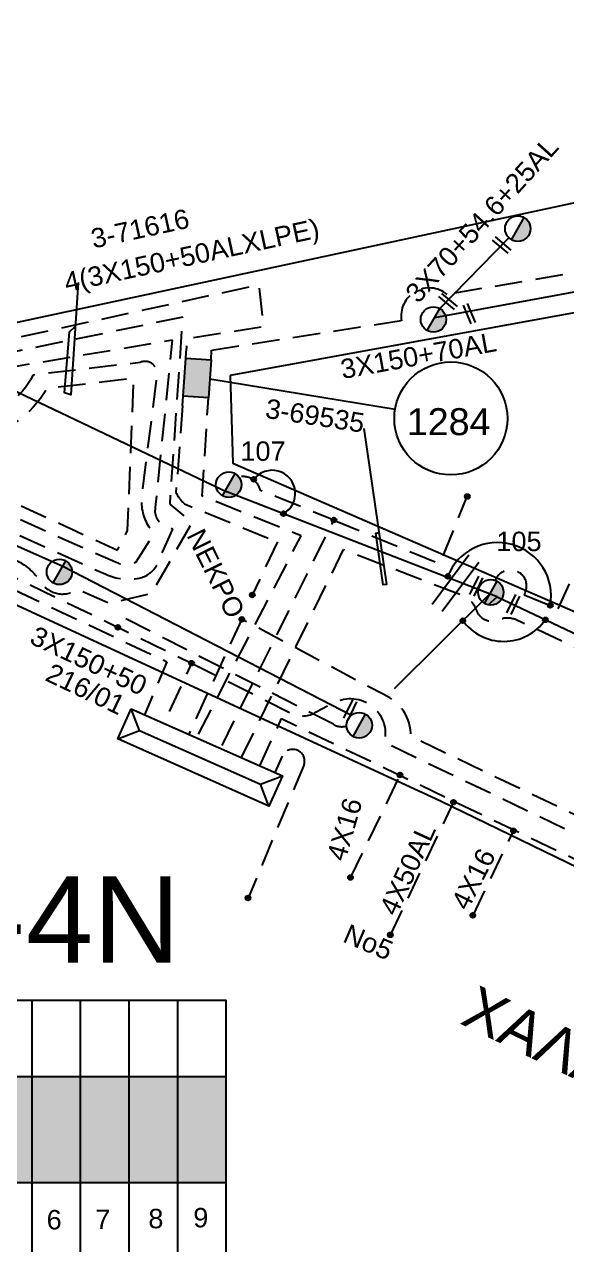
# Model space of a CAD drawing. Header units: millimetres. Extents: x 938 to 3112, y 793 to 1825.
# Drawn here: x 2428.6 to 2478.8, y 1307 to 1420.1 of the extents above; entities that cross this region are included whole.
import ezdxf
from ezdxf.enums import TextEntityAlignment as Align

# ---------------------------------------------------------------- set-up
doc = ezdxf.new("R2010")
doc.units = ezdxf.units.MM
doc.linetypes.add('DASHED', pattern=[19.05, 12.7, -6.35])
for name, color, linetype in [('Link Box 4 Διευθύνσεων', 7, 'Continuous'), ('Ασφαλειοκιβώτια Χ.Τ 9 αναχωρήσεων', 7, 'Continuous'), ('Γέφυρες Εναερίου Δικτύου', 7, 'Continuous'), ('Εναέρια παροχή ΧΤ 4x16', 7, 'SYN_LINE'), ('Επιγραφές - Σχήματα', 7, 'Continuous'), ('Καλώδια ΧΤ   3x150+50AL', 7, 'DASHED'), ('Καλώδια ΧΤ   3x150+50ALXLPE', 7, 'DASHED'), ('Καλώδια ΧΤ   3x150+70AL', 7, 'DASHED'), ('Καλώδια ΧΤ   4x50AL', 7, 'DASHED'), ('Μηχανική τομή', 7, 'Continuous'), ('Στύλος ΦΜ', 7, 'Continuous'), ('Στύλος ΦΜ @ 1', 7, 'Continuous'), ('Συνδέσεις', 7, 'Continuous'), ('Συνεστραμμένα ΧΤ   3x70+54.6+25AL', 7, 'SYN_LINE'), ('Τομή', 7, 'Continuous'), ('Υποσταθμός πόλεως', 7, 'Continuous'), ('Υπόβαθρο ΔΕΗ', 7, 'Continuous')]:
    doc.layers.add(name, color=color, linetype=linetype)
doc.styles.get("Standard").update_dxf_attribs({"font": 'arial.ttf'})
doc.linetypes.add('SYN_LINE', pattern='A,0.5,-0.0001,["/\\/\\/\\/",Standard,S=0.1,R=0,X=0,Y=-0.05],-0.25', length=0.7501)

# ---------------------------------------------------------------- blocks, each defined once
blk = doc.blocks.new('ΑΣΦΑΛΕΙΟΚΙΒΩΤΙΟ ΥΠΟΣΤΑΘΜΟΥ 9 ΑΝΑΧΩΡΗΣΕΩΝ')
at = {"layer": 'Ασφαλειοκιβώτια Χ.Τ 9 αναχωρήσεων', "ltscale": 40}
for p, q in [((-23.8, 40.36), (24.02, 40.36)), ((-9.72, 40.36), (-9.72, -40.64)), ((9.94, 40.36), (9.94, -40.64)), ((-23.8, 31.36), (24.02, 31.36)), ((-23.8, 22.36), (24.02, 22.36)), ((-23.8, 13.36), (24.02, 13.36)), ((-23.8, 4.36), (24.02, 4.36)), ((-23.8, -4.64), (24.02, -4.64)), ((-23.8, -13.64), (24.02, -13.64)), ((-23.8, -22.64), (24.02, -22.64)), ((-23.8, -31.64), (24.02, -31.64))]:
    blk.add_line(p, q, dxfattribs=at)
at = {"layer": 'Ασφαλειοκιβώτια Χ.Τ 9 αναχωρήσεων'}
blk.add_lwpolyline([(-23.8, -40.64), (24.02, -40.64), (24.02, 40.36), (-23.8, 40.36)], close=True, dxfattribs=at)
for s, p in [('1', (-18.22, 37.06)), ('2', (-18.02, 28.07)), ('3', (-18.09, 19.73)), ('4', (-17.94, 9.66)), ('5', (-18.55, 0.71)), ('6', (-18.4, -7.35)), ('7', (-18.34, -16.37)), ('8', (-18.19, -26.2)), ('9', (-18.02, -34.53))]:
    blk.add_text(s, height=3.6, rotation=270, dxfattribs=at).set_placement(p)
at = {"layer": 'Ασφαλειοκιβώτια Χ.Τ 9 αναχωρήσεων', "ltscale": 40}
for tag, height, p in [('ΟΝΟΜΑ', 5, (-0.16, 44.31)), ('ΚΕΙΜΕΝΟ 1', 2, (17.06, 35.59)), ('ΚΕΙΜΕΝΟ 2', 2, (17.06, 26.88)), ('ΚΕΙΜΕΝΟ 3', 2, (17.06, 17.69)), ('ΚΕΙΜΕΝΟ 4', 2, (17.06, 8.71)), ('ΚΕΙΜΕΝΟ 5', 2, (17.06, -0.13)), ('ΚΕΙΜΕΝΟ 6', 2, (17.06, -9.05)), ('ΚΕΙΜΕΝΟ 7', 2, (17.06, -18.13)), ('ΚΕΙΜΕΝΟ 8', 2, (17.06, -26.85)), ('ΚΕΙΜΕΝΟ 9', 2, (17.06, -35.99)), ('ΣΧ', 2, (-0.1, -42.64))]:
    blk.add_attdef(tag, text='', height=height, dxfattribs=at).set_placement(p, align=Align.MIDDLE_CENTER)
blk = doc.blocks.new('LINK BOX 4 ΑΝΑΧΩΡΗΣΕΩΝ')
at = {"layer": 'Link Box 4 Διευθύνσεων', "ltscale": 40}
blk.add_hatch(color=256, dxfattribs=at).paths.add_polyline_path([(-3.54, 0), (-3.54, -4.67), (3.54, -4.67), (3.54, 0)])
for p, q in [((-3.54, 0), (-5.33, 0)), ((5.33, 0), (3.54, 0)), ((-3.54, -4.67), (-5.33, -4.67)), ((5.33, -4.67), (3.54, -4.67))]:
    blk.add_line(p, q, dxfattribs=at)
blk.add_lwpolyline([(-3.54, -4.67), (-3.54, 0), (3.54, 0), (3.54, -4.67)], close=True, dxfattribs=at)
blk = doc.blocks.new('ΥΠΑΡΧΩΝ ΤΣΙΜΕΝΤΕΝΙΟΣ ΣΤΥΛΟΣ')
at = {"layer": 'Στύλος ΦΜ'}
blk.add_hatch(color=256, dxfattribs=at).paths.add_polyline_path([(-1.29, -2.28, 0.574793), (2.62, 0, 0.268822), (1.3, 2.27)])
blk.add_line((-1.29, -2.28), (1.3, 2.27), dxfattribs=at)
blk.add_circle((0, 0), 2.62, dxfattribs=at)
at = {"layer": 'Στύλος ΦΜ', "flags": 4}
for tag, p in [('ΑΡΙΘΜΟΣ', (-4.68, 8.05)), ('ΤΥΠΟΣ', (-4.91, 3.03))]:
    blk.add_attdef(tag, p, '', height=4, dxfattribs=at)
blk = doc.blocks.new('ΤΟΜΗ')
at = {"layer": 'Τομή', "ltscale": 40}
for p, q in [((-5.68, 0), (5.68, 0)), ((5.68, -2.33), (-5.68, -2.33))]:
    blk.add_line(p, q, dxfattribs=at)
blk = doc.blocks.new('ΜΗΧΑΝΙΚΗ ΤΟΜΗ')
at = {"layer": 'Μηχανική τομή', "ltscale": 40}
for p, q in [((-1.89, 0.78), (1.89, 0.78)), ((1.89, 0), (-1.89, 0))]:
    blk.add_line(p, q, dxfattribs=at)
blk = doc.blocks.new('_ΣΥΝΔΕΣΗ')
at = {"layer": 'Συνδέσεις', "linetype": 'SYN_LINE', "ltscale": 40}
blk.add_hatch(color=256, dxfattribs=at).paths.add_polyline_path([(0.5, -0.01, 1), (-0.5, -0.01, 1)])
at = {"layer": 'Συνδέσεις'}
blk.add_circle((0, -0.01), 0.5, dxfattribs=at)

msp = doc.modelspace()

# ---------------------------------------------------------------- hatches: boundary and pattern name
at = {"layer": 'Ασφαλειοκιβώτια Χ.Τ 9 αναχωρήσεων'}
for color, points in [(30, [(2424.75, 1322.59), (2424.75, 1312.76), (2429.25, 1312.76), (2429.25, 1322.59)]), (2, [(2429.25, 1322.59), (2429.25, 1312.76), (2433.75, 1312.76), (2433.75, 1322.59)]), (151, [(2433.75, 1322.59), (2433.75, 1312.76), (2438.25, 1312.76), (2438.25, 1322.59)]), (6, [(2438.25, 1322.59), (2438.25, 1312.76), (2442.75, 1312.76), (2442.75, 1322.59)]), (85, [(2442.75, 1322.59), (2442.75, 1312.76), (2447.25, 1312.76), (2447.25, 1322.59)])]:
    msp.add_hatch(color=color, dxfattribs=at).paths.add_polyline_path(points)

# ---------------------------------------------------------------- linework, layer by layer
at = {"layer": 'Γέφυρες Εναερίου Δικτύου', "color": 85, "linetype": 'DASHED', "ltscale": 0.2}
msp.add_line((2452, 1372.16), (2449.67, 1367.24), dxfattribs=at)
at = {"layer": 'Γέφυρες Εναερίου Δικτύου', "color": 1, "linetype": 'DASHED', "ltscale": 0.2}
msp.add_line((2474.87, 1367.27), (2478.02, 1365.97), dxfattribs=at)
at = {"layer": 'Γέφυρες Εναερίου Δικτύου', "color": 2, "linetype": 'DASHED', "ltscale": 0.2, "flags": 128}
for points in [[(2515.99, 1403.26), (2467.74, 1395.11)], [(2445.91, 1389.95), (2463.5, 1392.68)]]:
    msp.add_lwpolyline(points, dxfattribs=at)
at = {"layer": 'Γέφυρες Εναερίου Δικτύου', "color": 85, "linetype": 'DASHED', "ltscale": 0.2, "flags": 128}
msp.add_lwpolyline([(2443.22, 1384.79), (2442.6, 1376.74, 0.095053), (2443.38, 1375.69), (2452, 1372.16)], format="xyb", dxfattribs=at)
at = {"layer": 'Γέφυρες Εναερίου Δικτύου', "color": 151, "linetype": 'DASHED', "ltscale": 0.2, "flags": 128}
msp.add_lwpolyline([(2444.69, 1354.35), (2454.2, 1372.73), (2445.03, 1376.41), (2445.55, 1384.63)], dxfattribs=at)
at = {"layer": 'Γέφυρες Εναερίου Δικτύου', "color": 1, "linetype": 'DASHED', "ltscale": 0.2, "flags": 128}
for points in [[(2478.02, 1365.97), (2485.06, 1381.48)], [(2457.24, 1374.18), (2467.07, 1370.13), (2469.6, 1376.38)]]:
    msp.add_lwpolyline(points, dxfattribs=at)
msp.add_lwpolyline([(2446.87, 1353.3), (2457.24, 1374.18), (2450.44, 1376.94, 0.437175), (2448.23, 1378.13, 2.019897)], format="xyb", dxfattribs=at)
at = {"layer": 'Γέφυρες Εναερίου Δικτύου', "color": 1, "linetype": 'SYN_LINE', "ltscale": 15, "flags": 128}
msp.add_lwpolyline([(2472.38, 1367.07), (2447.32, 1376.8)], dxfattribs=at)
at = {"layer": 'Γέφυρες Εναερίου Δικτύου', "color": 2, "linetype": 'DASHED', "ltscale": 0.2, "flags": 128}
msp.add_lwpolyline([(2448.67, 1352.16), (2458.14, 1371.45), (2469.13, 1367.22, -0.222687), (2470.41, 1365.88, 0.453087), (2472.61, 1364.97, -0.212184), (2473.95, 1365.02)], format="xyb", dxfattribs=at)
at = {"layer": 'Γέφυρες Εναερίου Δικτύου', "color": 85, "linetype": 'DASHED', "ltscale": 0.2, "flags": 128}
msp.add_lwpolyline([(2448.7, 1364.99), (2443.78, 1354.33)], dxfattribs=at)
at = {"layer": 'Γέφυρες Εναερίου Δικτύου', "color": 173, "linetype": 'DASHED', "ltscale": 0.2, "flags": 128}
for points in [[(2451.78, 1350.78), (2452.47, 1352.31)], [(2454.47, 1351.53), (2449.28, 1339.13)]]:
    msp.add_lwpolyline(points, dxfattribs=at)
at = {"layer": 'Γέφυρες Εναερίου Δικτύου', "color": 2, "linetype": 'DASHED', "ltscale": 0.2}
msp.add_arc((2466.07, 1393.11), 2.6, 50.0898, 189.6624, dxfattribs=at)
at = {"layer": 'Γέφυρες Εναερίου Δικτύου', "color": 1, "linetype": 'DASHED', "ltscale": 0.2}
msp.add_arc((2473.6, 1368.07), 1.5, 327.739, 159.6317, dxfattribs=at)
at = {"layer": 'Γέφυρες Εναερίου Δικτύου', "color": 173, "linetype": 'DASHED', "ltscale": 0.2}
msp.add_arc((2453.44, 1351.85), 1.08, 343.1153, 154.4717, dxfattribs=at)
at = {"layer": 'Εναέρια παροχή ΧΤ 4x16', "color": 30, "linetype": 'DASHED', "ltscale": 0.2, "flags": 128}
for points in [[(2458.79, 1341.02), (2463.41, 1350.61)], [(2470.13, 1337.51), (2473.88, 1345.35)]]:
    msp.add_lwpolyline(points, dxfattribs=at)
at = {"layer": 'Επιγραφές - Σχήματα', "linetype": 'Continuous', "ltscale": 0.2}
msp.add_line((2445.73, 1387.29), (2462.92, 1384.46), dxfattribs=at)
for points in [[(2433.55, 1396.21), (2432.85, 1385.8), (2432.26, 1385.98), (2432.74, 1391.65), (2433.22, 1392.1)], [(2460.02, 1382.67), (2462.12, 1368.2), (2461.8, 1368.18), (2461.11, 1372.97), (2461.42, 1373.02)]]:
    msp.add_lwpolyline(points, dxfattribs=at)
msp.add_circle((2468.08, 1383.61), 5.24, dxfattribs=at)
for centre, radius, start, end in [((2451.51, 1376.65), 2.15, 299.201, 142.2675), ((2472.4, 1367.14), 4.97, 349.8792, 158.4557), ((2472.98, 1367.67), 4.73, 215.9838, 324.6884)]:
    msp.add_arc(centre, radius, start, end, dxfattribs=at)
at = {"layer": 'Καλώδια ΧΤ   3x150+50AL', "color": 6, "linetype": 'DASHED', "ltscale": 0.2, "flags": 128}
msp.add_lwpolyline([(2368.82, 1332.8), (2379.78, 1327.15), (2403.63, 1369.85, 0.926502), (2406.16, 1374.8), (2408.72, 1378.99), (2427.64, 1370.53, -0.145896), (2430.08, 1368.42, 0.428194), (2433.45, 1367.77), (2436.49, 1366.47), (2440.37, 1367.41), (2444.09, 1373.97), (2442.05, 1375.65), (2443.24, 1393), (2426.29, 1389.51, -0.933774), (2420.1, 1388.78), (2419.15, 1391.11), (2399.11, 1400.4, 1.552429), (2399.31, 1402.12), (2396.89, 1401.82)], format="xyb", dxfattribs=at)
msp.add_lwpolyline([(2375.7, 1391.58), (2407.6, 1377.16), (2441.77, 1361.05), (2439.69, 1356.14)], dxfattribs=at)
at = {"layer": 'Καλώδια ΧΤ   3x150+50AL', "color": 133, "linetype": 'DASHED', "ltscale": 0.2, "flags": 128}
msp.add_lwpolyline([(2370.45, 1335.55), (2379.13, 1331.03), (2387.5, 1345.51, 0.36131), (2390.16, 1350.33), (2392.9, 1357.34), (2394.39, 1358.25), (2407.68, 1382.01), (2436.1, 1369.16, 0.156138), (2439.19, 1368.81, 0.227791), (2440.84, 1370.04), (2442.3, 1373.34), (2441.7, 1373.56, -0.373852), (2440.72, 1375.36), (2442.27, 1390.86), (2427.64, 1388.4, -0.661635), (2418.26, 1386.73), (2412.84, 1389.36)], format="xyb", dxfattribs=at)
at = {"layer": 'Καλώδια ΧΤ   3x150+50AL', "color": 151, "linetype": 'DASHED', "ltscale": 0.2, "flags": 128}
msp.add_lwpolyline([(2371.13, 1336.71), (2378.37, 1332.78), (2386.32, 1346.08, 0.453397), (2388.63, 1351.55), (2391.6, 1358.15), (2393.68, 1359.19), (2402.29, 1375.3), (2406.62, 1383.82), (2437.21, 1370.21, 0.24533), (2438.9, 1370.31), (2440.28, 1372.47, 0.37332), (2440.12, 1373.53, -0.156439), (2439.43, 1376.32), (2440.86, 1387.63, 0.588612), (2439.27, 1388.79), (2429.35, 1387.63, -0.514884), (2417.37, 1385.78)], format="xyb", dxfattribs=at)
at = {"layer": 'Καλώδια ΧΤ   3x150+50AL', "color": 27, "linetype": 'DASHED', "ltscale": 0.2, "flags": 128}
for points in [[(2401.65, 1381.49), (2444.05, 1360.93), (2441.48, 1355.35)], [(2457.19, 1355.25), (2437.9, 1365.05), (2437.11, 1364.12)]]:
    msp.add_lwpolyline(points, dxfattribs=at)
at = {"layer": 'Καλώδια ΧΤ   3x150+50AL', "color": 85, "linetype": 'DASHED', "ltscale": 0.2, "flags": 128}
msp.add_lwpolyline([(2535.3, 1320.87, 0.859954), (2532.27, 1321.64), (2464.36, 1354.13, 0.310901), (2461.86, 1358), (2448.65, 1365.01)], format="xyb", dxfattribs=at)
at = {"layer": 'Καλώδια ΧΤ   3x150+50AL', "color": 2, "linetype": 'DASHED', "ltscale": 0.2, "flags": 128}
msp.add_lwpolyline([(2523.21, 1344.28), (2522.63, 1343.75, -0.357395), (2520.11, 1343.62), (2473.95, 1365.02)], format="xyb", dxfattribs=at)
at = {"layer": 'Καλώδια ΧΤ   3x150+50AL', "color": 27, "linetype": 'DASHED', "ltscale": 0.2, "flags": 128}
msp.add_lwpolyline([(2444.05, 1360.93), (2453.34, 1356.25, 0.274035), (2455.59, 1356.41), (2457.28, 1357.28, -0.648484), (2461.9, 1353.6), (2529.55, 1321.17, -0.594299), (2530.19, 1308.71), (2518.32, 1304.63, -1.027411), (2516.57, 1302.89, -1.471312)], format="xyb", dxfattribs=at)
at = {"layer": 'Καλώδια ΧΤ   3x150+50AL', "color": 27, "linetype": 'DASHED', "ltscale": 0.2}
msp.add_arc((2457.95, 1356.46), 1.43, 237.7718, 288.6332, dxfattribs=at)
at = {"layer": 'Καλώδια ΧΤ   3x150+50ALXLPE', "color": 2, "linetype": 'DASHED', "ltscale": 0.2, "flags": 128}
msp.add_lwpolyline([(2413.9, 1391.44), (2418.34, 1389.02), (2450.29, 1396.01), (2450.71, 1392.09), (2443.61, 1390.99), (2443.58, 1390.1)], dxfattribs=at)
at = {"layer": 'Καλώδια ΧΤ   3x150+50ALXLPE', "color": 30, "linetype": 'DASHED', "ltscale": 0.2, "flags": 128}
msp.add_lwpolyline([(2403.29, 1380.4), (2405.93, 1385.72), (2437.18, 1371.41), (2438.12, 1373.21), (2438.69, 1387.32), (2430.63, 1386.38, -0.512885), (2416.07, 1384.73)], format="xyb", dxfattribs=at)
at = {"layer": 'Καλώδια ΧΤ   3x150+70AL', "color": 6, "linetype": 'SYN_LINE', "ltscale": 15}
msp.add_line((2423.32, 1388.24), (2447.32, 1376.8), dxfattribs=at)
at = {"layer": 'Καλώδια ΧΤ   3x150+70AL', "color": 30, "linetype": 'DASHED', "ltscale": 0.2, "flags": 128}
msp.add_lwpolyline([(2450.37, 1351.41), (2452.39, 1355.78), (2529.07, 1319.03, -0.630956), (2529.07, 1310.14), (2497.74, 1299.36), (2492.61, 1297.94)], format="xyb", dxfattribs=at)
at = {"layer": 'Καλώδια ΧΤ   4x50AL', "color": 30, "linetype": 'DASHED', "ltscale": 0.2, "flags": 128}
msp.add_lwpolyline([(2462.48, 1335.7), (2468.33, 1348)], dxfattribs=at)
at = {"layer": 'Συνεστραμμένα ΧΤ   3x70+54.6+25AL', "color": 2, "linetype": 'SYN_LINE', "ltscale": 10}
msp.add_line((2467.05, 1393.8), (2473.45, 1400.37), dxfattribs=at)
at = {"layer": 'Συνεστραμμένα ΧΤ   3x70+54.6+25AL', "color": 2, "linetype": 'SYN_LINE', "ltscale": 20, "flags": 128}
for points in [[(2466.6, 1392.96), (2494.12, 1398.04)], [(2402.79, 1382.92), (2432.11, 1369.91), (2458.88, 1356.1)]]:
    msp.add_lwpolyline(points, dxfattribs=at)
at = {"layer": 'Συνεστραμμένα ΧΤ   3x70+54.6+25AL', "color": 6, "linetype": 'SYN_LINE', "ltscale": 15, "flags": 128}
msp.add_lwpolyline([(2462.85, 1358.58), (2471.69, 1367.34)], dxfattribs=at)
at = {"layer": 'Συνεστραμμένα ΧΤ   3x70+54.6+25AL', "color": 6, "linetype": 'SYN_LINE', "ltscale": 20, "flags": 128}
msp.add_lwpolyline([(2471.53, 1366.34), (2472.38, 1367.07), (2495.95, 1355.91)], dxfattribs=at)
at = {"layer": 'Υποσταθμός πόλεως', "linetype": 'Continuous', "ltscale": 40}
msp.add_lwpolyline([(2438.44, 1356.7), (2452.46, 1350.48), (2451.22, 1347.67), (2437.2, 1353.89)], close=True, dxfattribs=at)
for points in [[(2439.22, 1354.67), (2438.44, 1356.7)], [(2437.2, 1353.89), (2439.22, 1354.67)], [(2439.22, 1354.67), (2450.44, 1349.7)], [(2450.44, 1349.7), (2452.46, 1350.48)], [(2451.22, 1347.67), (2450.44, 1349.7)]]:
    msp.add_lwpolyline(points, dxfattribs=at)
at = {"layer": 'Υπόβαθρο ΔΕΗ', "flags": 128}
for points in [[(2346.48, 1459.94), (2328.97, 1435.01), (2376.24, 1412.09), (2421.56, 1391.17), (2497.45, 1407.45), (2565.19, 1420.67), (2614.84, 1431.63), (2596.06, 1510.54), (2585.95, 1517.87), (2487.3, 1493.93), (2401.78, 1473.45), (2346.48, 1459.94)], [(2346.48, 1459.94), (2328.97, 1435.01), (2376.24, 1412.09), (2421.56, 1391.17), (2497.45, 1407.45), (2565.19, 1420.67), (2614.84, 1431.63), (2596.06, 1510.54), (2585.95, 1517.87), (2487.3, 1493.93), (2401.78, 1473.45), (2346.48, 1459.94)], [(2447.63, 1387.6), (2447.87, 1379.47), (2552.94, 1333.81), (2596.72, 1314.83), (2670.32, 1320.44), (2671.21, 1321.41), (2627.99, 1401.32), (2617.71, 1419.87), (2556.63, 1407.41), (2565.02, 1357.07)], [(2447.63, 1387.6), (2447.87, 1379.47), (2552.94, 1333.81), (2596.72, 1314.83), (2670.32, 1320.44), (2671.21, 1321.41), (2627.99, 1401.32), (2617.71, 1419.87), (2556.63, 1407.41), (2565.02, 1357.07)], [(2554.5, 1359.35), (2547.33, 1405.77), (2447.63, 1387.6)], [(2554.5, 1359.35), (2547.33, 1405.77), (2447.63, 1387.6)]]:
    msp.add_lwpolyline(points, dxfattribs=at)
msp.add_lwpolyline([(2408.4, 1375.26), (2358.35, 1288.62), (2337.74, 1253.81, 0.748999), (2343.03, 1248.4), (2386.04, 1263.52), (2442.07, 1281.76), (2528.35, 1311.07, 0.599426), (2529.97, 1317.6), (2467.11, 1348.13), (2408.4, 1375.26)], format="xyb", dxfattribs=at)
msp.add_lwpolyline([(2408.4, 1375.26), (2358.35, 1288.62), (2337.74, 1253.81, 0.748999), (2343.03, 1248.4), (2386.04, 1263.52), (2442.07, 1281.76), (2528.35, 1311.07, 0.599426), (2529.97, 1317.6), (2467.11, 1348.13), (2408.4, 1375.26)], format="xyb", dxfattribs=at)

# ---------------------------------------------------------------- block references
at = {"layer": 'Link Box 4 Διευθύνσεων', "xscale": 0.4999999999999838, "yscale": 0.4999999999999838, "zscale": 0.4999999999999838, "rotation": 266.1424371914992}
msp.add_blockref('LINK BOX 4 ΑΝΑΧΩΡΗΣΕΩΝ', (2445.73, 1387.29), dxfattribs=at)
at = {"layer": 'Ασφαλειοκιβώτια Χ.Τ 9 αναχωρήσεων', "xscale": 0.5, "yscale": 0.5, "zscale": 0.5, "rotation": 90}
msp.add_blockref('ΑΣΦΑΛΕΙΟΚΙΒΩΤΙΟ ΥΠΟΣΤΑΘΜΟΥ 9 ΑΝΑΧΩΡΗΣΕΩΝ', (2426.94, 1317.62), dxfattribs=at).add_auto_attribs({'ΟΝΟΜΑ': 'ΦΤ-4Ν'})
at = {"layer": 'Μηχανική τομή'}
for p, xscale, yscale, zscale, rotation in [((2472.66, 1399.53), 0.4999999999999223, 0.4999999999999223, 0.4999999999999223, 320.2395116928693), ((2467.68, 1394.3), 0.4999999999999223, 0.4999999999999223, 0.4999999999999223, 320.2395116928693), ((2469.6, 1393.24), 0.4999999999999363, 0.4999999999999363, 0.4999999999999363, 292.6688513782942), ((2470.26, 1368.15), 0.4999999999999907, 0.4999999999999907, 0.4999999999999907, 244.3166677758635), ((2473.68, 1366.44), 0.4999999999999907, 0.4999999999999907, 0.4999999999999907, 244.3166677758635), ((2458.58, 1356.66), 0.4999999999999907, 0.4999999999999907, 0.4999999999999907, 244.3166677758635)]:
    msp.add_blockref('ΜΗΧΑΝΙΚΗ ΤΟΜΗ', p, dxfattribs=dict(at, xscale=xscale, yscale=yscale, zscale=zscale, rotation=rotation))
at = {"layer": 'Στύλος ΦΜ @ 1', "ltscale": 40, "xscale": 0.4499999999998181, "yscale": 0.4499999999998181, "zscale": 0.4499999999998181}
for p in [(2474.28, 1401.21), (2474.28, 1401.21), (2466.46, 1392.78), (2466.46, 1392.78), (2431.8, 1369.38), (2431.8, 1369.38), (2459.59, 1355.16), (2459.59, 1355.16)]:
    msp.add_blockref('ΥΠΑΡΧΩΝ ΤΣΙΜΕΝΤΕΝΙΟΣ ΣΤΥΛΟΣ', p, dxfattribs=at)
at = {"layer": 'Στύλος ΦΜ @ 1', "ltscale": 40}
ref = msp.add_blockref('ΥΠΑΡΧΩΝ ΤΣΙΜΕΝΤΕΝΙΟΣ ΣΤΥΛΟΣ', (2447.49, 1377.47), dxfattribs=dict(at, xscale=0.4499999999998181, yscale=0.4499999999998181, zscale=0.4499999999998181))
ref.add_attrib('ΤΥΠΟΣ', '107', (2448.57, 1379.68), dxfattribs={"layer": 'Στύλος ΦΜ', "height": 1.8, "flags": 4})
ref = msp.add_blockref('ΥΠΑΡΧΩΝ ΤΣΙΜΕΝΤΕΝΙΟΣ ΣΤΥΛΟΣ', (2447.49, 1377.47), dxfattribs=dict(at, xscale=0.4499999999998181, yscale=0.4499999999998181, zscale=0.4499999999998181))
ref.add_attrib('ΤΥΠΟΣ', '107', (2448.57, 1379.68), dxfattribs={"layer": 'Στύλος ΦΜ', "height": 1.8, "flags": 4})
ref = msp.add_blockref('ΥΠΑΡΧΩΝ ΤΣΙΜΕΝΤΕΝΙΟΣ ΣΤΥΛΟΣ', (2471.78, 1367.49), dxfattribs=dict(at, xscale=0.4499999999998181, yscale=0.4499999999998181, zscale=0.4499999999998181))
ref.add_attrib('ΤΥΠΟΣ', '105', (2472.29, 1371.31), dxfattribs={"layer": 'Στύλος ΦΜ', "height": 1.8, "flags": 4})
ref = msp.add_blockref('ΥΠΑΡΧΩΝ ΤΣΙΜΕΝΤΕΝΙΟΣ ΣΤΥΛΟΣ', (2471.78, 1367.49), dxfattribs=dict(at, xscale=0.4499999999998181, yscale=0.4499999999998181, zscale=0.4499999999998181))
ref.add_attrib('ΤΥΠΟΣ', '105', (2472.29, 1371.31), dxfattribs={"layer": 'Στύλος ΦΜ', "height": 1.8, "flags": 4})
at = {"layer": 'Συνδέσεις', "xscale": 0.4500000000000455, "yscale": 0.4500000000000455, "zscale": 0.4500000000000455}
for p in [(2449.81, 1377.97), (2469.6, 1376.38), (2452.56, 1374.78), (2457.24, 1374.19), (2467.79, 1368.97), (2449.67, 1367.25), (2477.29, 1366.28), (2437.21, 1364.25), (2448.7, 1364.99), (2469.19, 1364.86), (2476.84, 1364.94), (2444.05, 1360.93), (2463.36, 1350.55), (2468.32, 1348.03), (2473.88, 1345.38), (2458.78, 1341.05), (2449.28, 1339.15), (2470.12, 1337.54), (2462.47, 1335.73)]:
    msp.add_blockref('_ΣΥΝΔΕΣΗ', p, dxfattribs=at)
at = {"layer": 'Τομή', "xscale": 0.4999999999999575, "yscale": 0.4999999999999575, "zscale": 0.4999999999999575, "rotation": 53.38555807962967}
msp.add_blockref('ΤΟΜΗ', (2468.04, 1368.68), dxfattribs=at)
msp.add_blockref('ΤΟΜΗ', (2468.04, 1368.68), dxfattribs=at)

# ---------------------------------------------------------------- texts
at = {"layer": 'Εναέρια παροχή ΧΤ 4x16', "ltscale": 20}
for rotation, p in [(73.8579, (2458.22, 1345.52)), (63.1671, (2470.16, 1340.91))]:
    msp.add_text('4X16', height=1.8, rotation=rotation, dxfattribs=at).set_placement(p, align=Align.MIDDLE)
at = {"layer": 'Επιγραφές - Σχήματα', "linetype": 'DASHED', "ltscale": 0.2, "attachment_point": 1}
for s, insert, char_height, width, rotation in [('3-71616', (2434.57, 1401.12), 1.8, 10.8079, 12.2649), ('3-69535', (2451.07, 1385.46), 1.8, 10.8079, 351.2621), ('ΝΕΚΡΟ', (2445.15, 1373.58), 1.8, 10.8079, 296.4222), ('216/01', (2431.14, 1360.99), 1.8, 10.8079, 334.566), ('Νο5', (2458.66, 1336.79), 1.8, 10.8079, 336.9399), ('ΧΑΛΑΝΔΡΙΟΥ', (2470.54, 1331.15), 4, 48.5909, 334.2082)]:
    msp.add_mtext(s, dxfattribs=dict(at, insert=insert, char_height=char_height, width=width, rotation=rotation))
at = {"layer": 'Επιγραφές - Σχήματα', "linetype": 'Continuous', "ltscale": 0.2, "insert": (2463.99, 1384.56), "char_height": 2.5, "width": 7.8613, "attachment_point": 1}
msp.add_mtext('1284', dxfattribs=at)
at = {"layer": 'Επιγραφές - Σχήματα', "linetype": 'DASHED', "ltscale": 0.2, "insert": (2409.24, 1341.16), "char_height": 8, "width": 24.9768, "attachment_point": 1}
msp.add_mtext('ΦΤ-4Ν', dxfattribs=at)
at = {"layer": 'Καλώδια ΧΤ   3x150+50AL', "ltscale": 0.2}
msp.add_text('3X150+50', height=1.8, rotation=334.6341, dxfattribs=at).set_placement((2434.52, 1361.15), align=Align.MIDDLE)
at = {"layer": 'Καλώδια ΧΤ   3x150+50ALXLPE', "ltscale": 0.2}
msp.add_text('4(3X150+50ALXLPE)', height=1.8, rotation=12.1892, dxfattribs=at).set_placement((2444.1, 1398.52), align=Align.MIDDLE)
at = {"layer": 'Καλώδια ΧΤ   3x150+70AL', "ltscale": 0.2}
msp.add_text('3X150+70AL', height=1.8, rotation=10.286, dxfattribs=at).set_placement((2465.07, 1389.45), align=Align.MIDDLE)
at = {"layer": 'Καλώδια ΧΤ   4x50AL', "ltscale": 0.2}
msp.add_text('4X50AL', height=1.8, rotation=65.4678, dxfattribs=at).set_placement((2464.06, 1341.82), align=Align.MIDDLE)
at = {"layer": 'Συνεστραμμένα ΧΤ   3x70+54.6+25AL', "ltscale": 20}
msp.add_text('3X70+54.6+25AL', height=1.8, rotation=47.7884, dxfattribs=at).set_placement((2470.95, 1402.04), align=Align.MIDDLE)

doc.saveas('drawing.dxf')
